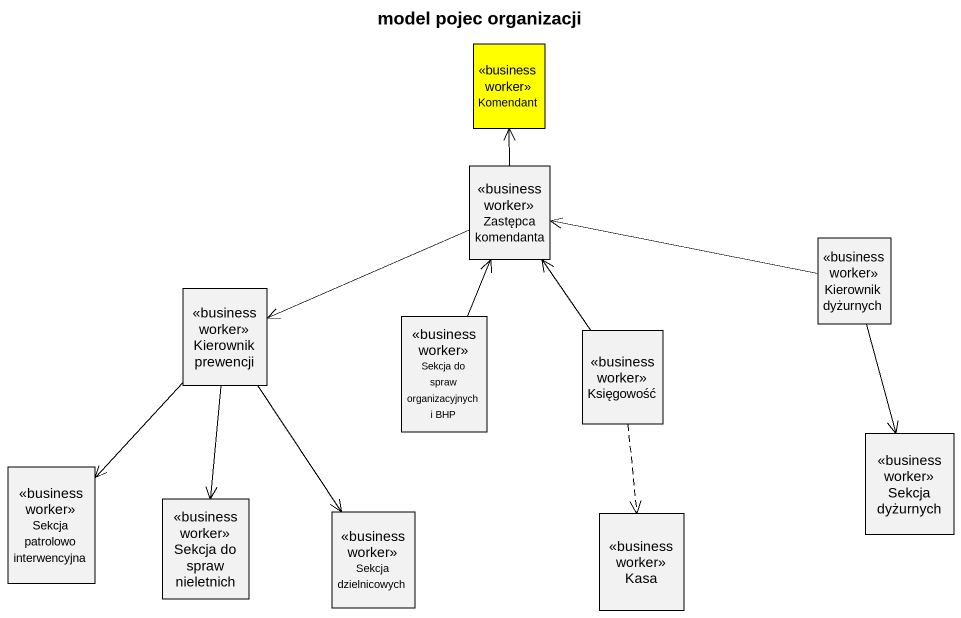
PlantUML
@startuml
title model pojec organizacji
hide empty description
state Komendant <<business worker>> #FFFF00
state "Zastępca komendanta" as Zastępca_komendanta <<business worker>>
state "Kierownik dyżurnych" as Kierownik_dyżurnych <<business worker>>
state "Kierownik prewencji" as Kierownik_prewencji <<business worker>>
state "Sekcja do spraw organizacyjnych i BHP" as Sekcja_do_spraw <<business worker>>
state Księgowość <<business worker>>
state "Sekcja dyżurnych" as Sekcja_dyżurnych <<business worker>>
state "Sekcja patrolowo interwencyjna" as Sekcja_patrolowo <<business worker>>
state "Sekcja do spraw nieletnich" as Sekcja_do_spraw_nieletnich <<business worker>>
state "Sekcja dzielnicowych" as Sekcja_dzielnicowych <<business worker>>
state Kasa <<business worker>>
Zastępca_komendanta -up-> Komendant
Zastępca_komendanta -left-> Kierownik_prewencji
Kierownik_dyżurnych -left-> Zastępca_komendanta
Kierownik_dyżurnych --> Sekcja_dyżurnych
Kierownik_prewencji --> Sekcja_patrolowo
Kierownik_prewencji --> Sekcja_do_spraw_nieletnich
Kierownik_prewencji --> Sekcja_dzielnicowych
Sekcja_do_spraw -up-> Zastępca_komendanta
Księgowość -up-> Zastępca_komendanta
Księgowość -[dashed]-> Kasa
@enduml
